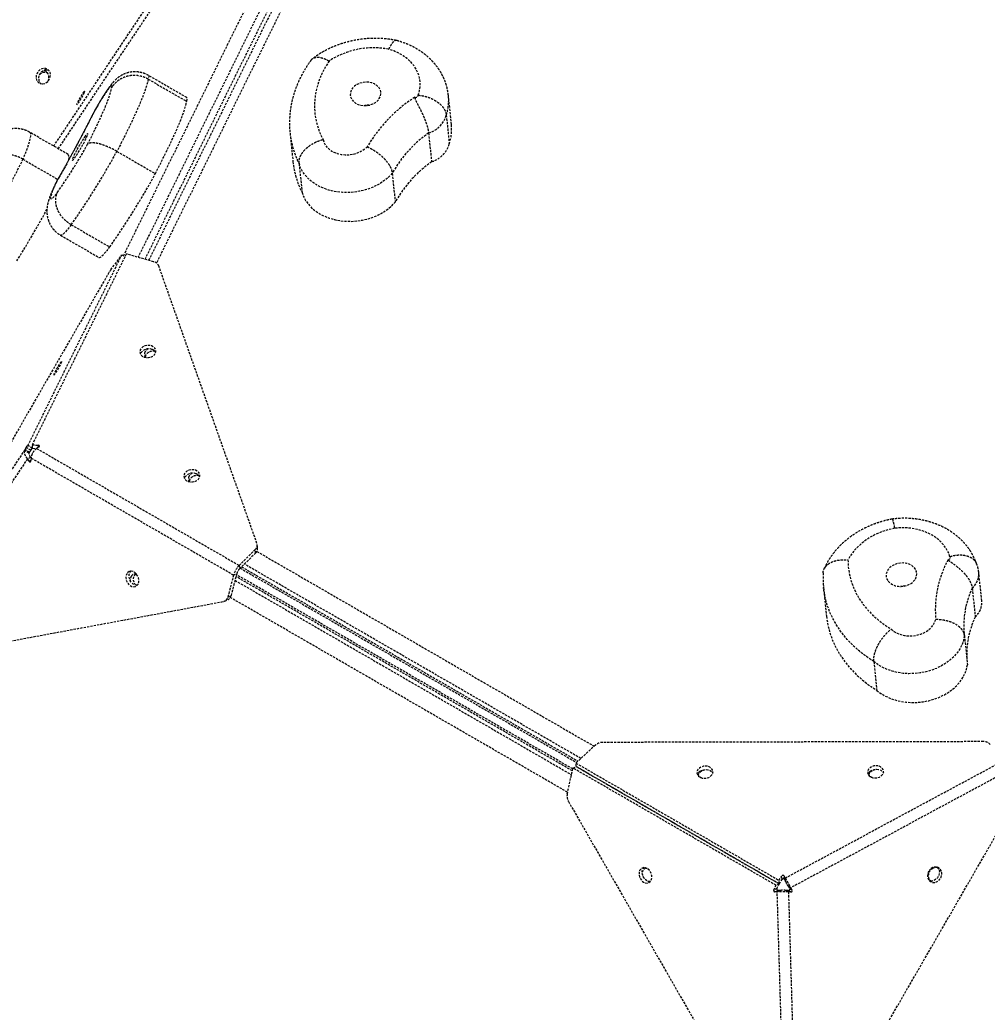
# Model space of a CAD drawing. Header units: millimetres. Extents: x -5934 to 4978, y -3536 to 3518.
# Drawn here: x 1418 to 1960, y 130 to 686 of the extents above; entities that cross this region are included whole.
import ezdxf

# ---------------------------------------------------------------- set-up
doc = ezdxf.new("R2010")
doc.units = ezdxf.units.MM
doc.linetypes.add('HIDDEN', pattern=[1.905, 1.27, -0.635])
for name, color, linetype in [('DIKOM_ОБЪЕКТ', 7, 'Continuous'), ('DIKOM_РАЗМЕР_ЗОНА', 7, 'Continuous'), ('DIKOM_РАЗМЕР_ОБЪЕКТА', 7, 'Continuous')]:
    doc.layers.add(name, color=color, linetype=linetype)
doc.styles.add('style1', font='arialbd.ttf', dxfattribs={"width": 0.8})
doc.dimstyles.new('1-50', dxfattribs={"dimtxt": 300, "dimasz": 200, "dimexe": 100, "dimexo": 0, "dimgap": 100, "dimtad": 1, "dimtxsty": 'style1', "dimcen": 200, "dimclrd": 7, "dimclre": 7, "dimclrt": 7, "dimadec": 1, "dimazin": 2, "dimtfac": 1, "dimtmove": 0, "dimatfit": 2, "dimfxl": 0, "dimlwd": 25, "dimlwe": 18, "dimarcsym": 0})

# ---------------------------------------------------------------- blocks, each defined once
blk = doc.blocks.new('*D0')
at = {"layer": 'Defpoints', "color": 0, "transparency": 16777216}
for p in [(-2296.89, 639), (2643.2, 244.5), (2643.2, -1241.2)]:
    blk.add_point(p, dxfattribs=at)
at = {"layer": 'DIKOM_РАЗМЕР_ОБЪЕКТА', "color": 7, "lineweight": 18, "transparency": 16777216}
for p, q in [((-2296.89, 639), (-2296.89, -1341.2)), ((2643.2, 244.5), (2643.2, -1341.2))]:
    blk.add_line(p, q, dxfattribs=at)
at = {"layer": 'DIKOM_РАЗМЕР_ОБЪЕКТА', "color": 7, "lineweight": 25, "transparency": 16777216}
blk.add_line((-2096.89, -1241.2), (2443.2, -1241.2), dxfattribs=at)
at = {"layer": 'DIKOM_РАЗМЕР_ОБЪЕКТА', "color": 7, "transparency": 16777216}
for points in [[(-2096.89, -1207.86), (-2096.89, -1274.53), (-2296.89, -1241.2)], [(2443.2, -1207.86), (2443.2, -1274.53), (2643.2, -1241.2)]]:
    blk.add_solid(points, dxfattribs=at)
at = {"layer": 'DIKOM_РАЗМЕР_ОБЪЕКТА', "color": 7, "transparency": 16777216, "insert": (101.53, -873.15), "char_height": 300, "attachment_point": 5, "style": 'style1'}
blk.add_mtext('{\\fArial|b0|i0|c204|p34;\\H1.75x;4950}', dxfattribs=at)
blk = doc.blocks.new('*D1')
at = {"layer": 'Defpoints', "color": 0, "transparency": 16777216}
for p in [(-1315.67, 1399.62), (-2761.53, -516.72), (2199.14, -516.72)]:
    blk.add_point(p, dxfattribs=at)
at = {"layer": 'DIKOM_РАЗМЕР_ОБЪЕКТА', "color": 7, "lineweight": 18, "transparency": 16777216}
for p, q in [((-1315.67, 1399.62), (-2861.53, 1399.62)), ((2199.14, -516.72), (-2861.53, -516.72))]:
    blk.add_line(p, q, dxfattribs=at)
at = {"layer": 'DIKOM_РАЗМЕР_ОБЪЕКТА', "color": 7, "lineweight": 25, "transparency": 16777216}
blk.add_line((-2761.53, 1199.62), (-2761.53, -316.72), dxfattribs=at)
at = {"layer": 'DIKOM_РАЗМЕР_ОБЪЕКТА', "color": 7, "transparency": 16777216}
for points in [[(-2794.86, 1199.62), (-2728.19, 1199.62), (-2761.53, 1399.62)], [(-2794.86, -316.72), (-2728.19, -316.72), (-2761.53, -516.72)]]:
    blk.add_solid(points, dxfattribs=at)
at = {"layer": 'DIKOM_РАЗМЕР_ОБЪЕКТА', "color": 7, "transparency": 16777216, "insert": (-3129.58, 684.6), "char_height": 300, "attachment_point": 5, "rotation": 90, "style": 'style1'}
blk.add_mtext('{\\fArial|b0|i0|c204|p34;\\H1.75x;1950}', dxfattribs=at)
blk = doc.blocks.new('*D2')
at = {"layer": 'Defpoints', "color": 0, "transparency": 16777216}
for p in [(-2311.07, 3518.49), (-5291.95, -2644.37), (2643.33, -2644.37)]:
    blk.add_point(p, dxfattribs=at)
at = {"layer": 'DIKOM_РАЗМЕР_ЗОНА', "color": 7, "lineweight": 18, "transparency": 16777216}
for p, q in [((-2311.07, 3518.49), (-5391.95, 3518.49)), ((2643.33, -2644.37), (-5391.95, -2644.37))]:
    blk.add_line(p, q, dxfattribs=at)
at = {"layer": 'DIKOM_РАЗМЕР_ЗОНА', "color": 7, "lineweight": 25, "transparency": 16777216}
blk.add_line((-5291.95, 3318.49), (-5291.95, -2444.37), dxfattribs=at)
at = {"layer": 'DIKOM_РАЗМЕР_ЗОНА', "color": 7, "transparency": 16777216}
for points in [[(-5325.28, 3318.49), (-5258.61, 3318.49), (-5291.95, 3518.49)], [(-5325.28, -2444.37), (-5258.61, -2444.37), (-5291.95, -2644.37)]]:
    blk.add_solid(points, dxfattribs=at)
at = {"layer": 'DIKOM_РАЗМЕР_ЗОНА', "color": 7, "transparency": 16777216, "insert": (-5660, 631.36), "char_height": 300, "attachment_point": 5, "rotation": 90, "style": 'style1'}
blk.add_mtext('{\\fArial|b0|i0|c204|p34;\\H1.75x;6150}', dxfattribs=at)
blk = doc.blocks.new('*D3')
at = {"layer": 'Defpoints', "color": 0, "transparency": 16777216}
for p in [(-4645.22, 715.38), (4976.69, 143.64), (4976.69, -3436.45)]:
    blk.add_point(p, dxfattribs=at)
at = {"layer": 'DIKOM_РАЗМЕР_ЗОНА', "color": 7, "lineweight": 18, "transparency": 16777216}
for p, q in [((-4645.22, 715.38), (-4645.22, -3536.45)), ((4976.69, 143.64), (4976.69, -3536.45))]:
    blk.add_line(p, q, dxfattribs=at)
at = {"layer": 'DIKOM_РАЗМЕР_ЗОНА', "color": 7, "lineweight": 25, "transparency": 16777216}
blk.add_line((-4445.22, -3436.45), (4776.69, -3436.45), dxfattribs=at)
at = {"layer": 'DIKOM_РАЗМЕР_ЗОНА', "color": 7, "transparency": 16777216}
for points in [[(-4445.22, -3403.11), (-4445.22, -3469.78), (-4645.22, -3436.45)], [(4776.69, -3403.11), (4776.69, -3469.78), (4976.69, -3436.45)]]:
    blk.add_solid(points, dxfattribs=at)
at = {"layer": 'DIKOM_РАЗМЕР_ЗОНА', "color": 7, "transparency": 16777216, "insert": (87.74, -3068.4), "char_height": 300, "attachment_point": 5, "style": 'style1'}
blk.add_mtext('{\\fArial|b0|i0|c204|p34;\\H1.75x;9600}', dxfattribs=at)

msp = doc.modelspace()

# ---------------------------------------------------------------- linework, layer by layer
at = {"layer": 'DIKOM_ОБЪЕКТ', "color": 7, "linetype": 'HIDDEN', "lineweight": 15}
for p, q in [((1436.662, 614.78), (1516.722, 734.677)), ((1439.249, 613.286), (1519.31, 733.183)), ((1571.197, 729.209), (1483.982, 552.487)), ((1487.874, 551.389), (1575.141, 728.218)), ((1577.203, 727.7), (1489.909, 550.815)), ((1581.814, 726.688), (1494.263, 549.285)), ((1475.799, 553.378), (1559.286, 722.547)), ((1489.604, 652.331), (1511.167, 639.881)), ((1511.306, 641.963), (1489.743, 654.413)), ((1659.597, 626.925), (1657.932, 643.063)), ((1656.735, 632.2), (1658.399, 616.062)), ((1444.73, 610.121), (1423.167, 622.571)), ((1569.118, 622.137), (1570.783, 605.999)), ((1646.803, 622.152), (1648.468, 606.014)), ((1472.091, 611.865), (1493.654, 599.416)), ((1419.374, 607.479), (1438.907, 596.202)), ((1574.183, 605.02), (1575.847, 588.882)), ((1626.433, 599.558), (1628.098, 583.42)), ((1446.495, 570.739), (1468.059, 558.29)), ((1440.483, 564.884), (1462.046, 552.434)), ((1422.157, 447.045), (1474.902, 553.896)), ((1477.366, 554.352), (1424.621, 447.502)), ((1468.747, 545.597), (1474.902, 553.896)), ((1474.902, 553.896), (1476.644, 552.89)), ((1492.684, 550.033), (1477.366, 554.352)), ((1550.588, 392.178), (1495.552, 547.63)), ((1466.626, 542.27), (1359.514, 356.774)), ((1420.324, 444.168), (1420.546, 444.817)), ((1423.134, 443.322), (1420.546, 444.817)), ((1421.196, 445.941), (1422.157, 447.045)), ((1423.783, 444.447), (1421.196, 445.941)), ((1424.745, 445.551), (1422.157, 447.045)), ((1423.783, 444.447), (1424.745, 445.551)), ((1424.621, 447.502), (1428.009, 447.204)), ((1424.821, 445.565), (1424.621, 447.502)), ((1424.745, 445.551), (1424.809, 445.68)), ((1424.821, 445.565), (1427.043, 445.37)), ((1428.343, 446.261), (1427.102, 445.424)), ((1427.102, 445.424), (1540.621, 379.875)), ((1428.122, 446.112), (1428.009, 447.204)), ((1354.338, 345.358), (1420.324, 444.168)), ((1421.945, 439.589), (1355.959, 340.779)), ((1422.911, 442.674), (1420.324, 444.168)), ((1423.722, 440.384), (1421.945, 439.589)), ((1422.859, 438.284), (1421.945, 439.589)), ((1422.911, 442.674), (1423.134, 443.322)), ((1423.947, 439.96), (1423.842, 438.467)), ((1537.466, 374.411), (1423.947, 439.96)), ((1423.861, 438.733), (1422.859, 438.284)), ((1550.941, 389.565), (1550.741, 391.501)), ((1549.641, 388.752), (1540.621, 379.875)), ((1549.84, 386.816), (1540.82, 377.938)), ((1549.84, 386.816), (1549.641, 388.752)), ((1550.529, 387.706), (1739.587, 278.553)), ((1540.621, 379.875), (1540.82, 377.938)), ((1541.213, 378.324), (1729.735, 269.481)), ((1541.986, 379.085), (1730.541, 270.223)), ((1732.162, 271.715), (1543.541, 380.616)), ((1537.466, 374.411), (1534.286, 362.161)), ((1539.243, 375.206), (1536.063, 362.957)), ((1537.466, 374.411), (1539.243, 375.206)), ((1727.394, 264.755), (1538.832, 373.621)), ((1727.634, 265.823), (1539.104, 374.671)), ((1956.872, 359.981), (1955.207, 376.119)), ((1538.283, 371.51), (1726.912, 262.605)), ((1868.187, 367.485), (1869.852, 351.347)), ((1951.57, 367.081), (1953.235, 350.943)), ((1534.286, 362.161), (1536.063, 362.957)), ((1724.702, 252.756), (1535.636, 361.913)), ((1369.172, 329.495), (1531.793, 359.628)), ((1532.455, 359.834), (1534.232, 360.629)), ((1947.166, 340.395), (1947.036, 341.547)), ((1947.165, 340.385), (1948.83, 324.248)), ((1896.399, 325.991), (1898.064, 309.853)), ((1740.307, 279.215), (1729.375, 269.149)), ((1957.754, 281.138), (1744.337, 280.693)), ((1727.748, 266.331), (1729.525, 267.126)), ((1729.375, 269.149), (1843.219, 203.417)), ((1729.575, 267.212), (1729.375, 269.149)), ((1843.369, 201.394), (1729.525, 267.126)), ((1729.575, 267.212), (1843.419, 201.48)), ((1846.705, 204.695), (1969.451, 270.73)), ((1724.495, 251.83), (1727.748, 266.331)), ((1841.592, 200.599), (1727.748, 266.331)), ((1806.088, 263.554), (1806.121, 263.483)), ((1972.582, 265.279), (1849.836, 199.245)), ((1725.23, 247.601), (1831.54, 62.547)), ((1868.99, 62.625), (1976.409, 248.665)), ((1843.219, 203.417), (1844.819, 205.812)), ((1845.018, 203.875), (1844.819, 205.812)), ((1846.113, 205.814), (1846.705, 204.695)), ((1846.313, 203.877), (1846.113, 205.814)), ((1840.318, 198.017), (1841.592, 200.599)), ((1843.369, 201.394), (1841.592, 200.599)), ((1842.095, 198.812), (1843.369, 201.394)), ((1843.419, 201.48), (1843.219, 203.417)), ((1843.419, 201.48), (1845.018, 203.875)), ((1846.313, 203.877), (1846.904, 202.759)), ((1846.904, 202.759), (1846.705, 204.695)), ((1842.095, 198.812), (1840.318, 198.017)), ((1842.74, 197.69), (1840.963, 196.894)), ((1842.227, 196.941), (1840.963, 196.894)), ((1844.005, 197.736), (1842.227, 196.941)), ((1846.401, 57.621), (1842.227, 196.941)), ((1844.005, 197.736), (1842.74, 197.69)), ((1847.148, 197.743), (1848.513, 196.954)), ((1848.565, 197.702), (1847.148, 197.743)), ((1848.47, 200.033), (1849.836, 199.245)), ((1848.47, 200.033), (1849.214, 198.827)), ((1848.513, 196.954), (1852.687, 57.634)), ((1849.931, 196.913), (1848.513, 196.954)), ((1848.565, 197.702), (1849.931, 196.913)), ((1849.214, 198.827), (1850.58, 198.038)), ((1849.836, 199.245), (1850.58, 198.038))]:
    msp.add_line(p, q, dxfattribs=at)
at = {"layer": 'DIKOM_ОБЪЕКТ', "color": 7, "linetype": 'HIDDEN', "lineweight": 15, "flags": 128}
for points in [[(1640.958, 643.293), (1641.683, 645.73), (1642.052, 648.198), (1642.059, 650.667), (1641.705, 653.105), (1640.995, 655.482), (1639.937, 657.769), (1638.544, 659.936), (1636.834, 661.956), (1634.828, 663.804), (1632.552, 665.457), (1630.034, 666.894), (1627.305, 668.097), (1624.401, 669.051)], [(1591.082, 662.463), (1588.874, 658.986), (1586.996, 655.408), (1585.457, 651.749), (1584.267, 648.029), (1583.431, 644.268), (1582.955, 640.485), (1582.839, 636.701), (1583.086, 632.937), (1583.694, 629.212), (1584.659, 625.547), (1585.977, 621.96), (1587.64, 618.473)], [(1430.482, 649.683), (1431.621, 649.927), (1432.694, 650.502), (1433.616, 651.362), (1434.31, 652.438), (1434.722, 653.641), (1434.818, 654.875), (1434.59, 656.039), (1434.056, 657.04), (1433.26, 657.796), (1432.266, 658.246), (1431.155, 658.353), (1430.016, 658.109), (1428.943, 657.534), (1428.021, 656.674), (1427.327, 655.599), (1426.915, 654.395), (1426.819, 653.161), (1427.047, 651.997), (1427.581, 650.996), (1428.377, 650.24), (1429.371, 649.79), (1430.482, 649.683)], [(1433.509, 651.24), (1433.756, 651.839), (1434.01, 653.07), (1433.941, 654.281), (1433.554, 655.374), (1432.881, 656.26), (1431.975, 656.867), (1430.963, 657.141)], [(1432.521, 657.564), (1433.632, 657.457), (1433.703, 657.437)], [(1489.604, 652.331), (1489.335, 650.876), (1488.87, 649.102), (1488.212, 647.016), (1487.363, 644.629), (1486.328, 641.952), (1485.111, 638.998), (1483.718, 635.78), (1482.156, 632.314), (1480.432, 628.615), (1478.555, 624.702), (1476.532, 620.593), (1474.374, 616.307), (1472.091, 611.865)], [(1489.742, 654.413), (1489.8, 654.367), (1489.915, 653.99), (1489.85, 653.308), (1489.604, 652.331)], [(1608.833, 637.667), (1610.535, 637.459), (1612.276, 637.521), (1613.986, 637.849), (1615.593, 638.431), (1617.033, 639.242), (1618.246, 640.25), (1619.182, 641.412), (1619.804, 642.683), (1620.086, 644.008), (1620.015, 645.335), (1619.596, 646.609), (1618.845, 647.777), (1617.793, 648.793), (1616.484, 649.614), (1614.97, 650.206), (1613.313, 650.546), (1611.583, 650.62), (1609.848, 650.424), (1608.181, 649.967), (1606.65, 649.267), (1605.317, 648.353), (1604.236, 647.262), (1603.453, 646.039), (1602.999, 644.734), (1602.893, 643.401), (1603.139, 642.094), (1603.727, 640.867), (1604.633, 639.769), (1605.82, 638.846), (1607.239, 638.136), (1608.833, 637.667)], [(1453.724, 644.616), (1454.004, 645.291), (1454.108, 645.69), (1454.028, 645.781), (1453.77, 645.557), (1453.355, 645.035), (1452.816, 644.258), (1452.198, 643.289), (1451.55, 642.206), (1450.925, 641.097), (1450.373, 640.053), (1449.939, 639.156), (1449.659, 638.481), (1449.555, 638.082), (1449.635, 637.991), (1449.893, 638.215), (1450.308, 638.737), (1450.847, 639.514), (1451.465, 640.483), (1452.113, 641.566), (1452.738, 642.675), (1453.29, 643.72), (1453.724, 644.616)], [(1455.655, 615.87), (1457.593, 619.68), (1459.41, 623.333), (1461.095, 626.812), (1462.639, 630.096), (1464.035, 633.168), (1465.275, 636.012), (1466.351, 638.612), (1467.259, 640.956), (1467.993, 643.029), (1468.55, 644.821), (1468.927, 646.322), (1469.121, 647.524)], [(1469.121, 647.524), (1469.346, 648.306), (1469.378, 648.771), (1469.216, 648.907), (1468.865, 648.711), (1468.335, 648.188), (1467.639, 647.351), (1466.797, 646.225), (1465.832, 644.84), (1464.77, 643.233), (1463.641, 641.45), (1462.475, 639.538), (1461.304, 637.55), (1460.16, 635.54), (1459.076, 633.564)], [(1493.654, 599.416), (1495.937, 603.858), (1498.095, 608.144), (1500.118, 612.253), (1501.995, 616.166), (1503.719, 619.864), (1505.281, 623.33), (1506.674, 626.548), (1507.891, 629.503), (1508.926, 632.18), (1509.775, 634.567), (1510.433, 636.652), (1510.898, 638.426), (1511.167, 639.881)], [(1511.167, 639.881), (1511.413, 640.859), (1511.478, 641.54), (1511.363, 641.917), (1511.306, 641.963)], [(1639.018, 642.134), (1639.365, 642.069), (1639.726, 642.077), (1640.078, 642.156), (1640.397, 642.301), (1640.659, 642.503), (1640.848, 642.747), (1640.95, 643.017), (1640.958, 643.293)], [(1459.076, 633.564), (1456.937, 629.339), (1454.694, 624.987), (1452.356, 620.521), (1449.931, 615.957), (1447.426, 611.312), (1444.851, 606.602), (1442.215, 601.844), (1439.526, 597.053)], [(1423.167, 622.571), (1423.484, 622.207), (1423.652, 621.482), (1423.623, 620.425), (1423.396, 619.04), (1422.973, 617.334), (1422.356, 615.314), (1421.548, 612.991), (1420.552, 610.375), (1419.374, 607.479)], [(1454.359, 620.415), (1453.647, 619.404), (1452.844, 618.187), (1451.984, 616.814), (1451.101, 615.341), (1450.231, 613.828), (1449.411, 612.337), (1448.674, 610.929), (1448.049, 609.662), (1447.563, 608.588), (1447.236, 607.751), (1447.08, 607.185), (1447.102, 606.913), (1447.302, 606.946), (1447.671, 607.283), (1448.194, 607.911), (1448.849, 608.803), (1449.61, 609.922), (1450.446, 611.224), (1451.322, 612.655), (1452.203, 614.156), (1453.052, 615.665), (1453.835, 617.122), (1454.519, 618.466), (1455.078, 619.643), (1455.486, 620.603), (1455.729, 621.308), (1455.796, 621.73), (1455.685, 621.85), (1455.399, 621.664), (1454.951, 621.179), (1454.359, 620.415)], [(1587.64, 618.473), (1588.161, 616.773), (1589.046, 615.179), (1590.272, 613.733), (1591.804, 612.475), (1593.601, 611.44), (1595.613, 610.656), (1597.786, 610.145), (1600.059, 609.92), (1602.372, 609.988), (1604.659, 610.346), (1606.859, 610.985), (1608.912, 611.888), (1610.76, 613.03), (1612.355, 614.379)], [(1419.374, 607.479), (1417.764, 604.21), (1416.015, 600.763), (1414.143, 597.164), (1412.162, 593.443), (1410.088, 589.629), (1407.937, 585.753), (1405.726, 581.845), (1403.473, 577.936), (1401.197, 574.059), (1398.914, 570.242), (1396.644, 566.518), (1394.404, 562.916)], [(1626.433, 599.558), (1624.487, 597.52), (1622.268, 595.647), (1619.806, 593.962), (1617.13, 592.487), (1614.273, 591.239), (1611.27, 590.233), (1608.159, 589.483), (1604.978, 588.997), (1601.766, 588.782), (1598.562, 588.839), (1595.407, 589.169), (1592.339, 589.767), (1589.395, 590.626), (1586.613, 591.735), (1584.027, 593.081), (1581.667, 594.647), (1579.564, 596.414), (1577.744, 598.359), (1576.229, 600.459), (1575.037, 602.689), (1574.183, 605.02)], [(1438.337, 594.97), (1437.35, 592.856), (1436.515, 590.961), (1435.843, 589.31), (1435.343, 587.923), (1435.02, 586.818), (1434.878, 586.009), (1434.92, 585.504), (1435.145, 585.312), (1435.549, 585.434), (1436.129, 585.869), (1436.876, 586.612), (1437.782, 587.652), (1438.834, 588.978)], [(1575.847, 588.882), (1576.701, 586.551), (1577.893, 584.322), (1579.409, 582.221), (1581.229, 580.276), (1583.332, 578.509), (1585.691, 576.944), (1588.278, 575.598), (1591.06, 574.489), (1594.003, 573.63), (1597.072, 573.032), (1600.227, 572.702), (1603.431, 572.644), (1606.643, 572.86), (1609.824, 573.345), (1612.935, 574.096), (1615.937, 575.101), (1618.794, 576.349), (1621.471, 577.824), (1623.933, 579.509), (1626.151, 581.382), (1628.098, 583.42)], [(1415.967, 550.466), (1418.207, 554.069), (1420.477, 557.793), (1422.76, 561.609), (1425.037, 565.487), (1427.289, 569.395), (1429.5, 573.303), (1431.651, 577.18), (1432.851, 579.377)], [(1446.495, 570.739), (1445.171, 569.041), (1443.985, 567.616), (1442.949, 566.476), (1442.07, 565.63), (1441.355, 565.085), (1440.811, 564.845), (1440.483, 564.884)], [(1462.046, 552.434), (1462.374, 552.395), (1462.918, 552.635), (1463.633, 553.18), (1464.512, 554.026), (1465.549, 555.166), (1466.734, 556.591), (1468.059, 558.29)], [(1487.357, 496.604), (1488.562, 496.329), (1489.838, 496.33), (1491.082, 496.606), (1492.194, 497.136), (1493.083, 497.876), (1493.677, 498.766), (1493.929, 499.734), (1493.818, 500.703), (1493.352, 501.592), (1492.57, 502.331), (1491.535, 502.859), (1490.33, 503.133), (1489.054, 503.133), (1487.81, 502.856), (1486.698, 502.326), (1485.809, 501.587), (1485.214, 500.696), (1484.963, 499.728), (1485.074, 498.76), (1485.54, 497.87), (1486.322, 497.132), (1487.357, 496.604)], [(1436.663, 486.525), (1436.78, 486.497), (1437.072, 486.784), (1437.514, 487.361), (1438.073, 488.182), (1438.701, 489.18), (1439.349, 490.275), (1439.963, 491.378), (1440.495, 492.4), (1440.9, 493.257), (1441.147, 493.881), (1441.215, 494.22), (1441.098, 494.248), (1440.806, 493.962), (1440.363, 493.385), (1439.805, 492.564), (1439.177, 491.565), (1438.529, 490.47), (1437.914, 489.367), (1437.383, 488.346), (1436.978, 487.488), (1436.731, 486.865), (1436.663, 486.525)], [(1512.023, 426.934), (1513.228, 426.659), (1514.504, 426.66), (1515.748, 426.936), (1516.86, 427.466), (1517.749, 428.206), (1518.343, 429.096), (1518.595, 430.065), (1518.484, 431.033), (1518.018, 431.922), (1517.236, 432.661), (1516.201, 433.189), (1514.996, 433.464), (1513.72, 433.463), (1512.476, 433.186), (1511.364, 432.657), (1510.475, 431.917), (1509.881, 431.026), (1509.629, 430.058), (1509.74, 429.09), (1510.206, 428.2), (1510.988, 427.462), (1512.023, 426.934)], [(1908.008, 400.697), (1904.57, 399.891), (1901.236, 398.83), (1898.038, 397.526), (1895.008, 395.991), (1892.177, 394.24), (1889.572, 392.291), (1887.22, 390.164), (1885.145, 387.879), (1883.366, 385.46), (1881.903, 382.93)], [(1939.047, 384.768), (1938.188, 387.111), (1936.986, 389.35), (1935.456, 391.458), (1933.618, 393.408), (1931.495, 395.177), (1929.113, 396.74), (1926.501, 398.08), (1923.694, 399.18), (1920.726, 400.025), (1917.634, 400.604), (1914.457, 400.912), (1911.234, 400.943), (1908.008, 400.697)], [(1938.01, 383.073), (1938.364, 383.144), (1938.688, 383.282), (1938.958, 383.477), (1939.156, 383.717), (1939.268, 383.985), (1939.287, 384.262), (1939.212, 384.529), (1939.047, 384.768)], [(1881.903, 382.93), (1882.065, 379.16), (1882.589, 375.424), (1883.471, 371.743), (1884.707, 368.136), (1886.291, 364.624), (1888.212, 361.224), (1890.463, 357.955), (1893.029, 354.835), (1895.898, 351.88), (1899.054, 349.106), (1902.481, 346.528), (1906.159, 344.16)], [(1913.425, 368.257), (1915.098, 368.7), (1916.639, 369.388), (1917.984, 370.291), (1919.079, 371.373), (1919.879, 372.59), (1920.352, 373.891), (1920.477, 375.224), (1920.25, 376.534), (1919.68, 377.767), (1918.791, 378.873), (1917.618, 379.807), (1916.21, 380.53), (1914.625, 381.012), (1912.927, 381.234), (1911.186, 381.188), (1909.473, 380.874), (1907.858, 380.305), (1906.407, 379.506), (1905.181, 378.508), (1904.228, 377.353), (1903.588, 376.087), (1903.288, 374.763), (1903.339, 373.435), (1903.739, 372.157), (1904.473, 370.981), (1905.509, 369.956), (1906.806, 369.124), (1908.311, 368.518), (1909.961, 368.164), (1911.689, 368.075), (1913.425, 368.257)], [(1481.04, 376.447), (1480.01, 376.621), (1479.04, 376.443), (1478.208, 375.928), (1477.582, 375.118), (1477.213, 374.078), (1477.129, 372.893), (1477.339, 371.658), (1477.826, 370.473), (1478.549, 369.435), (1479.45, 368.628), (1480.456, 368.117), (1481.486, 367.943), (1482.456, 368.12), (1483.288, 368.635), (1483.914, 369.445), (1484.284, 370.485), (1484.367, 371.67), (1484.157, 372.905), (1483.67, 374.09), (1482.948, 375.128), (1482.046, 375.935), (1481.04, 376.447)], [(1483.399, 368.741), (1483.263, 368.738), (1482.233, 368.912), (1481.227, 369.423), (1480.326, 370.231), (1479.603, 371.269), (1479.116, 372.453), (1478.906, 373.688), (1478.989, 374.874), (1479.359, 375.914), (1479.874, 376.617)], [(1482.668, 368.796), (1482.387, 369.143), (1481.777, 370.205), (1481.424, 371.376), (1481.359, 372.55), (1481.588, 373.624), (1482.092, 374.502), (1482.777, 375.08)], [(1896.399, 325.991), (1892.247, 328.759), (1888.369, 331.75), (1884.785, 334.95), (1881.51, 338.343), (1878.56, 341.913), (1875.949, 345.645), (1873.69, 349.519), (1871.792, 353.518), (1870.266, 357.623), (1869.118, 361.814), (1868.354, 366.073), (1868.192, 367.441)], [(1913.827, 368.338), (1912.517, 368.278), (1911.251, 368.072)], [(1869.852, 351.347), (1870.019, 349.935), (1870.783, 345.677), (1871.931, 341.485), (1873.457, 337.38), (1875.354, 333.381), (1877.614, 329.507), (1880.224, 325.776), (1883.174, 322.205), (1886.449, 318.812), (1890.034, 315.613), (1893.912, 312.622), (1898.064, 309.853)], [(1906.159, 344.16), (1907.689, 342.901), (1909.483, 341.864), (1911.494, 341.078), (1913.666, 340.564), (1915.939, 340.337), (1918.251, 340.402), (1920.539, 340.758), (1922.74, 341.395), (1924.794, 342.296), (1926.645, 343.436), (1928.241, 344.783), (1929.54, 346.301), (1930.506, 347.949), (1931.111, 349.681)], [(1947.165, 340.385), (1946.669, 337.937), (1945.823, 335.531), (1944.639, 333.197), (1943.131, 330.963), (1941.318, 328.857), (1939.222, 326.905), (1936.868, 325.131), (1934.287, 323.556), (1931.509, 322.201), (1928.569, 321.082), (1925.504, 320.213), (1922.35, 319.604), (1919.147, 319.264), (1915.935, 319.195), (1912.752, 319.4), (1909.639, 319.875), (1906.634, 320.614), (1903.773, 321.61), (1901.092, 322.848), (1898.624, 324.315), (1896.399, 325.991)], [(1898.064, 309.853), (1900.288, 308.177), (1902.756, 306.71), (1905.437, 305.472), (1908.298, 304.477), (1911.304, 303.737), (1914.417, 303.262), (1917.6, 303.057), (1920.812, 303.126), (1924.015, 303.467), (1927.168, 304.075), (1930.234, 304.945), (1933.174, 306.064), (1935.952, 307.419), (1938.533, 308.993), (1940.887, 310.767), (1942.983, 312.719), (1944.796, 314.825), (1946.304, 317.059), (1947.488, 319.394), (1948.333, 321.8), (1948.83, 324.248)], [(1804.866, 261.693), (1805.645, 262.501), (1806.106, 263.431), (1806.214, 264.409), (1805.958, 265.355), (1805.359, 266.192), (1804.467, 266.853), (1803.353, 267.283), (1802.108, 267.449), (1800.832, 267.337), (1799.629, 266.955), (1798.597, 266.335), (1797.818, 265.527), (1797.356, 264.596), (1797.249, 263.619), (1797.505, 262.673), (1798.103, 261.836), (1798.996, 261.175), (1800.109, 260.744), (1801.355, 260.579), (1802.631, 260.691), (1803.833, 261.073), (1804.866, 261.693)], [(1900.515, 261.892), (1901.294, 262.7), (1901.755, 263.631), (1901.862, 264.609), (1901.606, 265.554), (1901.008, 266.391), (1900.116, 267.052), (1899.002, 267.483), (1897.757, 267.649), (1896.481, 267.536), (1895.278, 267.154), (1894.245, 266.534), (1893.467, 265.726), (1893.005, 264.796), (1892.898, 263.818), (1893.154, 262.872), (1893.752, 262.035), (1894.644, 261.375), (1895.758, 260.944), (1897.004, 260.778), (1898.279, 260.89), (1899.482, 261.272), (1900.515, 261.892)], [(1798.106, 262.119), (1798.109, 262.252), (1798.339, 263.183), (1798.913, 264.036), (1799.782, 264.736), (1800.867, 265.22), (1802.073, 265.445), (1803.292, 265.392), (1803.69, 265.31)], [(1798.796, 264.398), (1799.829, 265.018), (1801.032, 265.4), (1802.308, 265.512), (1803.553, 265.347), (1804.667, 264.916), (1805.559, 264.255), (1806.123, 263.488)], [(1893.755, 262.322), (1893.758, 262.457), (1893.988, 263.388), (1894.564, 264.241), (1895.433, 264.94), (1896.519, 265.423), (1897.725, 265.648), (1898.944, 265.594), (1899.243, 265.536)], [(1894.445, 264.598), (1895.478, 265.218), (1896.681, 265.599), (1897.957, 265.712), (1899.202, 265.546), (1900.316, 265.115), (1901.208, 264.455), (1901.771, 263.688)], [(1770.257, 202.149), (1771.052, 202.727), (1771.63, 203.589), (1771.944, 204.665), (1771.969, 205.868), (1771.701, 207.101), (1771.164, 208.264), (1770.4, 209.262), (1769.472, 210.015), (1768.454, 210.461), (1767.43, 210.565), (1766.481, 210.318), (1765.686, 209.74), (1765.107, 208.878), (1764.793, 207.802), (1764.769, 206.598), (1765.037, 205.365), (1765.574, 204.203), (1766.338, 203.205), (1767.266, 202.452), (1768.284, 202.006), (1769.308, 201.902), (1770.257, 202.149)], [(1771.019, 202.693), (1770.061, 202.801), (1769.043, 203.247), (1768.115, 204), (1767.351, 204.998), (1766.814, 206.161), (1766.546, 207.393), (1766.571, 208.597), (1766.885, 209.673), (1767.463, 210.535), (1767.495, 210.569)], [(1767.815, 204.338), (1767.656, 204.562), (1767.094, 205.654), (1766.797, 206.834), (1766.792, 207.996), (1767.08, 209.038), (1767.634, 209.867), (1768.187, 210.298)], [(1928.419, 209.936), (1927.538, 209.027), (1926.896, 207.919), (1926.545, 206.701), (1926.515, 205.473), (1926.806, 204.334), (1927.397, 203.377), (1928.238, 202.678), (1929.263, 202.294), (1930.387, 202.257), (1931.519, 202.57), (1932.569, 203.207), (1933.451, 204.116), (1934.093, 205.224), (1934.443, 206.442), (1934.474, 207.67), (1934.182, 208.808), (1933.592, 209.766), (1932.75, 210.465), (1931.726, 210.849), (1930.602, 210.885), (1929.469, 210.573), (1928.419, 209.936)], [(1932.013, 210.779), (1932.226, 210.555), (1932.816, 209.597), (1933.108, 208.458), (1933.077, 207.23), (1932.727, 206.013), (1932.085, 204.905), (1931.203, 203.995), (1930.153, 203.358), (1929.021, 203.046), (1927.897, 203.083), (1927.61, 203.152)], [(1928.825, 203.027), (1928.239, 203.166), (1927.516, 203.53)]]:
    msp.add_lwpolyline(points, dxfattribs=at)
at = {"layer": 'DIKOM_ОБЪЕКТ', "color": 7, "linetype": 'HIDDEN', "lineweight": 15}
for centre, radius, start, end in [((1615.792, 625.039), 44.846, 78.93248, 123.43548), ((1432.921, 652.852), 4.729, 94.8597, 220.05617), ((1431.554, 652.487), 3.636, 59.20892, 144.32699), ((1683.696, 572.53), 82.71, 122.69571, 149.60422), ((1631.834, 640.441), 26.229, 341.68652, 5.92768), ((1613.311, 626.42), 11.297, 89.30957, 102.46966), ((1642.722, 636.118), 14.55, 286.29001, 344.3776), ((1633.493, 624.305), 26.235, 341.68797, 5.73255), ((1617.799, 627.232), 48.947, 186.04654, 206.98825), ((1685.644, 566.656), 67.738, 124.98719, 150.94001), ((1199.057, 757.661), 293.168, 324.8736, 331.07582), ((1099.675, 815.116), 424.269, 324.83072, 331.3759), ((1644.387, 619.98), 14.55, 286.29027, 344.37728), ((1442.032, 608.302), 3.254, 338.52716, 33.99632), ((1619.559, 611.122), 49.045, 185.99596, 206.96684), ((1687.308, 550.518), 67.737, 124.98711, 150.94013), ((1448.256, 590.687), 10.804, 143.89998, 156.64457), ((1121.24, 802.665), 424.267, 324.8307, 331.37591), ((1499.498, 523.657), 37.776, 144.49437, 150.48144), ((1491.783, 546.044), 4.089, 22.81375, 77.26506), ((1489.837, 496.276), 5.019, 67.79251, 155.954), ((1491.49, 497.417), 4.215, 115.29626, 151.53877), ((1490.644, 497.441), 3.648, 28.92214, 72.61872), ((1490.224, 498.191), 2.734, 153.14631, 221.28897), ((1491.18, 496.413), 3.159, 113.82758, 177.16007), ((1492.365, 494.62), 5.29, 78.35856, 117.72919), ((1514.503, 426.606), 5.019, 67.79258, 155.95418), ((1514.895, 428.522), 2.735, 153.14936, 221.34122), ((1516.16, 427.748), 4.215, 115.32214, 151.53942), ((1515.851, 426.744), 3.16, 113.79698, 177.15333), ((1517.035, 424.951), 5.29, 78.42665, 117.70144), ((1515.31, 427.771), 3.648, 28.92195, 72.61896), ((1547.485, 391.193), 3.256, 311.45828, 17.61428), ((1547.532, 389.335), 3.417, 312.49872, 3.85295), ((1549.504, 371.103), 12.484, 135.35959, 164.63338), ((1988.966, 355.137), 58.111, 151.26747, 185.38815), ((1483.772, 371.656), 4.212, 148.45355, 184.55073), ((1482.473, 372.364), 2.735, 78.46744, 146.84418), ((1545.262, 373.552), 6.242, 135.36006, 164.6329), ((1944.085, 375.344), 11.149, 312.17434, 3.96819), ((1995.014, 346.186), 48.208, 154.31368, 185.524), ((1531.094, 362.809), 3.257, 282.37898, 348.53454), ((1532.794, 363.644), 3.34, 295.50692, 348.12629), ((1945.75, 359.206), 11.149, 312.17367, 3.98671), ((1996.781, 330.015), 48.314, 154.33092, 184.07604), ((1744.259, 274.67), 6.023, 89.255, 131.00801), ((1957.953, 275.946), 5.196, 44.26279, 92.19383), ((1800.807, 261.653), 3.403, 126.22641, 163.79849), ((1801.098, 264.266), 3.657, 200.52943, 254.54483), ((1896.46, 261.85), 3.408, 126.25441, 163.76895), ((1896.757, 264.475), 3.668, 200.60746, 255.1909), ((1730.407, 250.68), 6.023, 168.98654, 210.74072), ((1767.817, 206.555), 3.733, 40.82929, 99.27778), ((1931.613, 205.921), 4.711, 115.90342, 216.89077), ((1931.451, 206.822), 3.838, 78.78054, 119.60099), ((1930.318, 207.922), 3.036, 36.52313, 64.35634)]:
    msp.add_arc(centre, radius, start, end, dxfattribs=at)
for centre, major_axis, ratio, start_param, end_param in [((1420.907, 445.358), (0.375, 0.649), 0.1129585, 0.5236118, 2.6180069), ((1427.721, 446.62), (0.924, 0.171), 0.6094987, 5.3322414, 7.4266365), ((1423.495, 443.864), (0.375, 0.649), 0.1129585, 0.5236118, 2.6180069), ((1423.22, 438.826), (-0.314, 0.886), 0.6095063, 1.9981535, 4.0925486), ((1845.44, 205.452), (0.657, 0.389), 0.9234557, 6.2395139, 8.333909), ((1845.64, 203.516), (0.657, 0.389), 0.9234557, 6.2395139, 8.333909), ((1840.94, 197.658), (0.008, 0.764), 0.9234586, 1.091114, 3.1855091), ((1842.717, 198.453), (0.008, 0.764), 0.9234586, 1.091114, 3.1855091), ((1848.542, 198.465), (0.695, -0.402), 0.9341396, 5.2360919, 7.330487), ((1849.908, 197.676), (0.695, -0.402), 0.9341396, 5.2360919, 7.330487)]:
    msp.add_ellipse(centre, major_axis=major_axis, ratio=ratio, start_param=start_param, end_param=end_param, dxfattribs=at)
for points, knots in [([(1628.787, 673.982), (1628.164, 674.105), (1626.243, 674.483), (1622.965, 674.911), (1618.957, 675.183), (1614.921, 675.183), (1610.883, 674.92), (1606.867, 674.391), (1602.898, 673.601), (1598.998, 672.551), (1595.194, 671.247), (1591.506, 669.695), (1587.965, 667.896), (1584.679, 665.942), (1582.673, 664.487), (1581.718, 663.795)], [0, 0, 0, 0, 0.0385681, 0.1189699, 0.1993934, 0.2798796, 0.3604262, 0.4410393, 0.521728, 0.6025017, 0.6833671, 0.764323, 0.8453457, 0.9263922, 1, 1, 1, 1]), ([(1628.842, 673.951), (1628.816, 673.966), (1628.589, 674.096), (1628.06, 673.948), (1627.281, 673.483), (1626.43, 672.569), (1625.474, 671.177), (1624.787, 669.88), (1624.41, 669.07), (1624.401, 669.051)], [0, 0, 0, 0, 0.0235982, 0.2045691, 0.3908017, 0.5718759, 0.7581805, 0.9942531, 1, 1, 1, 1]), ([(1657.909, 643.169), (1657.785, 644.129), (1657.528, 646.134), (1656.753, 649.118), (1655.684, 652.103), (1654.317, 654.982), (1652.671, 657.737), (1650.753, 660.354), (1648.574, 662.815), (1646.147, 665.105), (1643.484, 667.208), (1640.603, 669.108), (1637.523, 670.791), (1634.263, 672.236), (1631.353, 673.283), (1629.514, 673.783), (1628.847, 673.965)], [0, 0, 0, 0, 0.0660425, 0.137957, 0.2098475, 0.281904, 0.3543014, 0.4271921, 0.5006972, 0.5749032, 0.649838, 0.725492, 0.8018022, 0.8786762, 0.9560033, 1, 1, 1, 1]), ([(1581.034, 663.099), (1580.633, 662.553), (1579.333, 660.785), (1577.349, 657.689), (1575.184, 653.789), (1573.33, 649.795), (1571.786, 645.73), (1570.559, 641.612), (1569.652, 637.459), (1569.062, 633.287), (1568.805, 629.114), (1568.82, 625.368), (1569.06, 623.031), (1569.159, 622.072)], [0, 0, 0, 0, 0.0449099, 0.1455515, 0.2458505, 0.3455989, 0.4447677, 0.5433506, 0.6413668, 0.7388658, 0.8359219, 0.9326218, 1, 1, 1, 1]), ([(1581.06, 663.08), (1581.117, 663.177), (1581.382, 663.628), (1582.157, 664.137), (1583.372, 664.573), (1584.842, 664.657), (1586.524, 664.412), (1588.586, 663.765), (1590.158, 663), (1591.071, 662.47), (1591.082, 662.463)], [0, 0, 0, 0, 0.0407286, 0.1912214, 0.3380555, 0.4890791, 0.6373327, 0.7897842, 0.9975931, 1, 1, 1, 1]), ([(1489.722, 654.378), (1489.454, 654.544), (1488.576, 655.087), (1486.958, 655.705), (1484.956, 656.231), (1482.97, 656.46), (1481.044, 656.436), (1479.207, 656.183), (1477.485, 655.732), (1475.901, 655.119), (1474.477, 654.386), (1473.225, 653.578), (1472.139, 652.735), (1471.186, 651.873), (1470.298, 650.961), (1469.348, 649.873), (1468.315, 648.563), (1467.189, 647.013), (1466.02, 645.304), (1464.834, 643.49), (1463.622, 641.559), (1462.426, 639.589), (1461.249, 637.587), (1460.107, 635.581), (1459.262, 634.057), (1458.822, 633.231), (1458.725, 633.049)], [0, 0, 0, 0, 0.02034763, 0.06658883, 0.11107063, 0.1539798, 0.19542375, 0.23545236, 0.27405739, 0.31117432, 0.34665981, 0.38035529, 0.4124818, 0.44434604, 0.4781378, 0.51777234, 0.57291977, 0.62950258, 0.6813033, 0.73550775, 0.78701281, 0.83725569, 0.88691689, 0.93639623, 0.9859685, 1, 1, 1, 1]), ([(1489.604, 652.331), (1488.868, 652.711), (1487.376, 653.483), (1484.942, 654.165), (1482.42, 654.478), (1479.907, 654.376), (1477.435, 653.868), (1475.113, 652.977), (1472.967, 651.712), (1470.888, 649.958), (1469.695, 648.453), (1469.129, 647.538), (1469.121, 647.524)], [0, 0, 0, 0, 0.1053854, 0.2138294, 0.3192143, 0.4276505, 0.5331353, 0.6416652, 0.7474212, 0.8562219, 0.9978476, 1, 1, 1, 1]), ([(1639.018, 642.134), (1639.019, 642.128), (1639.103, 641.641), (1639.484, 640.64), (1640.294, 638.946), (1641.313, 636.969), (1642.433, 634.753), (1643.525, 632.461), (1644.513, 630.191), (1645.377, 627.949), (1646.061, 625.839), (1646.57, 623.852), (1646.725, 622.724), (1646.803, 622.152)], [0, 0, 0, 0, 0.00108293, 0.08125885, 0.1643767, 0.26822557, 0.37511313, 0.47807226, 0.58395782, 0.68648611, 0.7919598, 0.89448912, 1, 1, 1, 1]), ([(1640.958, 643.293), (1640.971, 643.293), (1642.09, 643.266), (1644.041, 642.962), (1646.728, 642.173), (1649.009, 641.203), (1651.11, 640.005), (1652.935, 638.638), (1654.468, 637.118), (1655.628, 635.518), (1656.443, 633.853), (1656.636, 632.756), (1656.735, 632.2)], [0, 0, 0, 0, 0.0016821, 0.1432318, 0.2488646, 0.3575577, 0.4631159, 0.5717339, 0.6772722, 0.7858654, 0.8914058, 1, 1, 1, 1]), ([(1458.676, 632.963), (1458.559, 632.728), (1457.787, 631.184), (1456.286, 628.233), (1454.136, 624.064), (1451.886, 619.772), (1449.549, 615.379), (1447.133, 610.901), (1444.647, 606.355), (1442.172, 601.883), (1440.506, 598.92), (1439.708, 597.501)], [0, 0, 0, 0, 0.02204248, 0.14487073, 0.26793691, 0.39125547, 0.51477732, 0.63845792, 0.76226426, 0.88616809, 1, 1, 1, 1]), ([(1459.076, 633.564), (1459.071, 633.559), (1458.915, 633.376), (1458.837, 633.145), (1458.761, 632.921)], [0, 0, 0, 0, 0.0295743, 1, 1, 1, 1]), ([(1423.152, 622.542), (1422.983, 622.651), (1422.198, 623.156), (1420.661, 623.772), (1418.626, 624.366), (1416.6, 624.651), (1414.641, 624.682), (1412.78, 624.485), (1411.049, 624.102), (1409.465, 623.574), (1408.024, 622.937), (1406.704, 622.215), (1405.46, 621.408), (1404.229, 620.481), (1403.21, 619.62), (1402.601, 619.044), (1402.382, 618.836)], [0, 0, 0, 0, 0.02086162, 0.09696639, 0.17071981, 0.24256061, 0.3128826, 0.38202887, 0.45042487, 0.51883568, 0.58841376, 0.66121091, 0.74035081, 0.83046107, 0.93897132, 1, 1, 1, 1]), ([(1574.183, 605.02), (1574.166, 605.565), (1574.131, 606.673), (1574.594, 608.417), (1575.427, 610.182), (1576.631, 611.895), (1578.184, 613.534), (1580.018, 615.025), (1582.116, 616.35), (1584.632, 617.566), (1586.534, 618.198), (1587.624, 618.469), (1587.64, 618.473)], [0, 0, 0, 0, 0.105385, 0.2138253, 0.3192154, 0.4276522, 0.5331369, 0.641665, 0.7474218, 0.8562218, 0.9978484, 1, 1, 1, 1]), ([(1472.091, 611.865), (1471.37, 612.267), (1469.908, 613.081), (1467.662, 614.139), (1465.431, 615.051), (1463.307, 615.768), (1461.313, 616.285), (1459.535, 616.581), (1457.995, 616.652), (1456.602, 616.475), (1455.927, 616.135), (1455.658, 615.873), (1455.655, 615.87)], [0, 0, 0, 0, 0.1043109, 0.2116569, 0.3159652, 0.4232752, 0.5279868, 0.6356729, 0.7413947, 0.8501021, 0.9982811, 1, 1, 1, 1]), ([(1612.355, 614.379), (1612.369, 614.373), (1613.341, 613.961), (1615.055, 613.112), (1617.435, 611.627), (1619.462, 610.114), (1621.338, 608.442), (1622.974, 606.685), (1624.356, 604.855), (1625.409, 603.037), (1626.155, 601.233), (1626.34, 600.122), (1626.433, 599.558)], [0, 0, 0, 0, 0.0020444, 0.1451476, 0.2509375, 0.3597592, 0.4650845, 0.5734364, 0.6785557, 0.7867113, 0.8918291, 1, 1, 1, 1]), ([(1419.374, 607.479), (1418.646, 607.866), (1417.169, 608.651), (1414.802, 609.469), (1412.38, 610.001), (1409.996, 610.201), (1407.679, 610.075), (1405.525, 609.625), (1403.562, 608.857), (1401.657, 607.665), (1400.6, 606.565), (1400.108, 605.861), (1400.102, 605.853)], [0, 0, 0, 0, 0.1043113, 0.2116566, 0.3159662, 0.4232795, 0.5279877, 0.6356768, 0.7413954, 0.8501027, 0.9982883, 1, 1, 1, 1]), ([(1439.766, 597.58), (1439.604, 597.337), (1439.217, 596.759), (1438.619, 595.722), (1438.005, 594.591), (1437.665, 593.796), (1437.503, 593.414)], [0, 0, 0, 0, 0.1871133, 0.4457395, 0.7341244, 1, 1, 1, 1]), ([(1438.337, 594.97), (1438.331, 594.961), (1438.066, 594.568), (1437.901, 594.157), (1437.74, 593.755)], [0, 0, 0, 0, 0.02205, 1, 1, 1, 1]), ([(1439.526, 597.053), (1439.528, 597.056), (1439.6, 597.263), (1439.663, 597.378), (1439.725, 597.492)], [0, 0, 0, 0, 0.0173012, 1, 1, 1, 1]), ([(1437.659, 593.794), (1437.528, 593.519), (1437.017, 592.446), (1436.204, 590.661), (1435.256, 588.454), (1434.373, 586.193), (1433.699, 584.172), (1433.231, 582.314), (1432.963, 580.808), (1432.813, 579.315), (1432.795, 577.698), (1432.952, 575.962), (1433.328, 574.144), (1433.952, 572.3), (1434.832, 570.497), (1435.961, 568.794), (1437.326, 567.248), (1438.829, 565.912), (1439.955, 565.231), (1440.489, 564.909)], [0, 0, 0, 0, 0.0285801, 0.1116893, 0.1974634, 0.2897495, 0.3989073, 0.4632244, 0.5114928, 0.5576258, 0.6034751, 0.6502423, 0.6986935, 0.7484766, 0.7991205, 0.8502948, 0.9017768, 0.9534447, 1, 1, 1, 1]), ([(1446.495, 570.739), (1445.793, 571.182), (1444.367, 572.08), (1442.486, 573.767), (1440.842, 575.668), (1439.524, 577.722), (1438.542, 579.901), (1437.943, 582.107), (1437.732, 584.316), (1437.938, 586.635), (1438.437, 588.162), (1438.825, 588.959), (1438.834, 588.978)], [0, 0, 0, 0, 0.10577333, 0.21461444, 0.32038748, 0.42922763, 0.53502356, 0.64387974, 0.74972956, 0.858647, 0.99664486, 1, 1, 1, 1]), ([(1427.102, 445.424), (1426.66, 445.055), (1425.852, 444.38), (1424.893, 443.047), (1424.216, 441.559), (1424.041, 440.52), (1423.947, 439.96)], [0, 0, 0, 0, 0.2731895, 0.5000137, 0.7303987, 1, 1, 1, 1]), ([(1421.945, 439.589), (1421.61, 440.076), (1420.999, 440.966), (1420.467, 442.24), (1420.167, 443.338), (1420.269, 443.877), (1420.324, 444.168)], [0, 0, 0, 0, 0.2731899, 0.5000149, 0.7304067, 1, 1, 1, 1]), ([(1423.722, 440.384), (1423.574, 440.655), (1423.306, 441.146), (1423.057, 441.822), (1422.888, 442.348), (1422.903, 442.559), (1422.911, 442.674)], [0, 0, 0, 0, 0.2754685, 0.4999328, 0.7277988, 1, 1, 1, 1]), ([(1954.019, 380.608), (1953.974, 380.754), (1953.618, 381.909), (1952.716, 384.002), (1951.243, 386.836), (1949.474, 389.532), (1947.443, 392.084), (1945.155, 394.473), (1942.625, 396.684), (1939.866, 398.701), (1936.896, 400.509), (1933.736, 402.093), (1930.409, 403.439), (1926.94, 404.537), (1923.356, 405.379), (1919.684, 405.957), (1915.952, 406.269), (1912.189, 406.306), (1909.09, 406.134), (1907.262, 405.905), (1906.681, 405.833)], [0, 0, 0, 0, 0.0082853, 0.0655407, 0.1229212, 0.1806263, 0.2387713, 0.2974381, 0.356676, 0.4164952, 0.4768669, 0.5377326, 0.5990089, 0.6606079, 0.7224437, 0.7844472, 0.846568, 0.9087729, 0.9710505, 1, 1, 1, 1]), ([(1906.678, 405.834), (1906.054, 405.714), (1904.105, 405.342), (1900.88, 404.514), (1897.05, 403.273), (1893.334, 401.776), (1889.755, 400.037), (1886.336, 398.062), (1883.104, 395.862), (1880.082, 393.449), (1877.293, 390.839), (1874.76, 388.049), (1872.5, 385.101), (1870.54, 382.015), (1869.227, 379.519), (1868.595, 378.052), (1868.436, 377.682)], [0, 0, 0, 0, 0.0369291, 0.1153325, 0.1938534, 0.2724628, 0.3511457, 0.4298619, 0.5085521, 0.5871325, 0.6654928, 0.7435096, 0.8210533, 0.8980032, 0.9742648, 1, 1, 1, 1]), ([(1906.684, 405.809), (1906.716, 405.799), (1906.79, 405.778), (1906.98, 405.246), (1907.234, 404.314), (1907.568, 402.872), (1907.842, 401.545), (1908.004, 400.717), (1908.008, 400.697)], [0, 0, 0, 0, 0.155386, 0.3531156, 0.5453901, 0.7432334, 0.9939078, 1, 1, 1, 1]), ([(1939.047, 384.768), (1939.059, 384.773), (1940.091, 385.157), (1941.96, 385.584), (1944.553, 385.79), (1946.77, 385.657), (1948.815, 385.219), (1950.599, 384.501), (1952.086, 383.506), (1953.158, 382.423), (1953.56, 381.596), (1953.726, 381.257)], [0, 0, 0, 0, 0.00195325, 0.16628937, 0.28893127, 0.41511955, 0.53767284, 0.6637784, 0.78630195, 0.91237792, 1, 1, 1, 1]), ([(1868.012, 375.636), (1868.01, 375.852), (1868.004, 376.61), (1868.429, 377.817), (1869.27, 379.215), (1870.506, 380.432), (1872.091, 381.459), (1873.967, 382.251), (1876.112, 382.795), (1878.735, 383.102), (1880.729, 383.051), (1881.889, 382.932), (1881.903, 382.93)], [0, 0, 0, 0, 0.0456082, 0.1599898, 0.2711385, 0.3854787, 0.4970514, 0.6117982, 0.7244483, 0.840278, 0.9981741, 1, 1, 1, 1]), ([(1938.01, 383.073), (1938.015, 383.068), (1938.395, 382.681), (1939.334, 381.961), (1940.98, 380.767), (1942.844, 379.365), (1944.778, 377.745), (1946.59, 376.006), (1948.18, 374.214), (1949.529, 372.367), (1950.561, 370.545), (1951.295, 368.746), (1951.478, 367.641), (1951.57, 367.081)], [0, 0, 0, 0, 0.00107807, 0.08125531, 0.16437424, 0.26822369, 0.37511101, 0.47807105, 0.58395829, 0.68648475, 0.79195848, 0.89449152, 1, 1, 1, 1]), ([(1955.17, 376.107), (1955.151, 376.394), (1955.082, 377.422), (1954.615, 379.124), (1954.147, 380.57), (1953.774, 381.24), (1953.756, 381.273)], [0, 0, 0, 0, 0.1602692, 0.5726129, 0.9789181, 1, 1, 1, 1]), ([(1867.97, 375.637), (1867.943, 374.919), (1867.863, 372.817), (1867.922, 370.076), (1868.157, 368.072), (1868.231, 367.441)], [0, 0, 0, 0, 0.2623235, 0.7677723, 1, 1, 1, 1]), ([(1931.111, 349.681), (1931.127, 349.681), (1932.265, 349.684), (1934.257, 349.558), (1936.999, 349.057), (1939.321, 348.367), (1941.457, 347.443), (1943.311, 346.323), (1944.867, 345.015), (1946.045, 343.574), (1946.871, 342.015), (1947.066, 340.934), (1947.165, 340.385)], [0, 0, 0, 0, 0.00204253, 0.14514717, 0.25093615, 0.35975789, 0.46508312, 0.57342957, 0.67855488, 0.7867028, 0.89182352, 1, 1, 1, 1]), ([(1896.399, 325.991), (1896.372, 326.549), (1896.318, 327.682), (1896.617, 329.629), (1897.193, 331.715), (1898.049, 333.865), (1899.167, 336.051), (1900.503, 338.172), (1902.043, 340.206), (1903.906, 342.263), (1905.326, 343.522), (1906.146, 344.151), (1906.159, 344.16)], [0, 0, 0, 0, 0.1053816, 0.213831, 0.3192142, 0.4276505, 0.5331353, 0.6416657, 0.7474224, 0.8562226, 0.99785, 1, 1, 1, 1]), ([(1846.705, 204.695), (1846.964, 204.252), (1847.44, 203.44), (1848.213, 202.027), (1849.05, 200.619), (1849.561, 199.726), (1849.836, 199.245)], [0, 0, 0, 0, 0.2731791, 0.5000133, 0.7303959, 1, 1, 1, 1]), ([(1846.904, 202.759), (1846.998, 202.519), (1847.168, 202.085), (1847.519, 201.35), (1847.979, 200.656), (1848.297, 200.253), (1848.47, 200.033)], [0, 0, 0, 0, 0.2754656, 0.4999141, 0.7277707, 1, 1, 1, 1]), ([(1848.513, 196.954), (1847.951, 196.949), (1846.921, 196.939), (1845.276, 196.969), (1843.672, 196.941), (1842.734, 196.941), (1842.227, 196.941)], [0, 0, 0, 0, 0.27319035, 0.5000154, 0.73040543, 1, 1, 1, 1]), ([(1847.148, 197.743), (1846.867, 197.78), (1846.357, 197.848), (1845.524, 197.909), (1844.714, 197.853), (1844.255, 197.777), (1844.005, 197.736)], [0, 0, 0, 0, 0.2754634, 0.4999184, 0.7277669, 1, 1, 1, 1])]:
    msp.add_open_spline(points, degree=3, knots=knots, dxfattribs=at)

# ---------------------------------------------------------------- dimensions: what is measured, and where the dimension line sits
at = {"layer": 'DIKOM_РАЗМЕР_ЗОНА'}
dim = msp.add_linear_dim(base=(-5291.948, -2644.366), p1=(-2311.073, 3518.487), p2=(2643.327, -2644.366), angle=90, text='{\\fArial|b0|i0|c204|p34;\\H1.75x;6150}', dimstyle='1-50', dxfattribs=at)
dim.commit()
dim.dimension.update_dxf_attribs({"geometry": '*D2', "text_midpoint": (-5291.948, 631.362), "dimtype": 160})
dim = msp.add_linear_dim(base=(4976.687, -3436.446), p1=(-4645.215, 715.379), p2=(4976.687, 143.643), text='{\\fArial|b0|i0|c204|p34;\\H1.75x;9600}', dimstyle='1-50', dxfattribs=at)
dim.commit()
dim.dimension.update_dxf_attribs({"geometry": '*D3', "text_midpoint": (87.741, -3436.446), "dimtype": 160})
at = {"layer": 'DIKOM_РАЗМЕР_ОБЪЕКТА'}
dim = msp.add_linear_dim(base=(-2761.526, -516.724), p1=(-1315.667, 1399.616), p2=(2199.135, -516.724), angle=90, text='{\\fArial|b0|i0|c204|p34;\\H1.75x;1950}', dimstyle='1-50', dxfattribs=at)
dim.commit()
dim.dimension.update_dxf_attribs({"geometry": '*D1', "text_midpoint": (-2761.526, 684.6), "dimtype": 160})
dim = msp.add_linear_dim(base=(2643.204, -1241.198), p1=(-2296.887, 638.997), p2=(2643.204, 244.499), text='{\\fArial|b0|i0|c204|p34;\\H1.75x;4950}', dimstyle='1-50', dxfattribs=at)
dim.commit()
dim.dimension.update_dxf_attribs({"geometry": '*D0', "text_midpoint": (101.53, -1241.198), "dimtype": 160})

doc.saveas('drawing.dxf')
